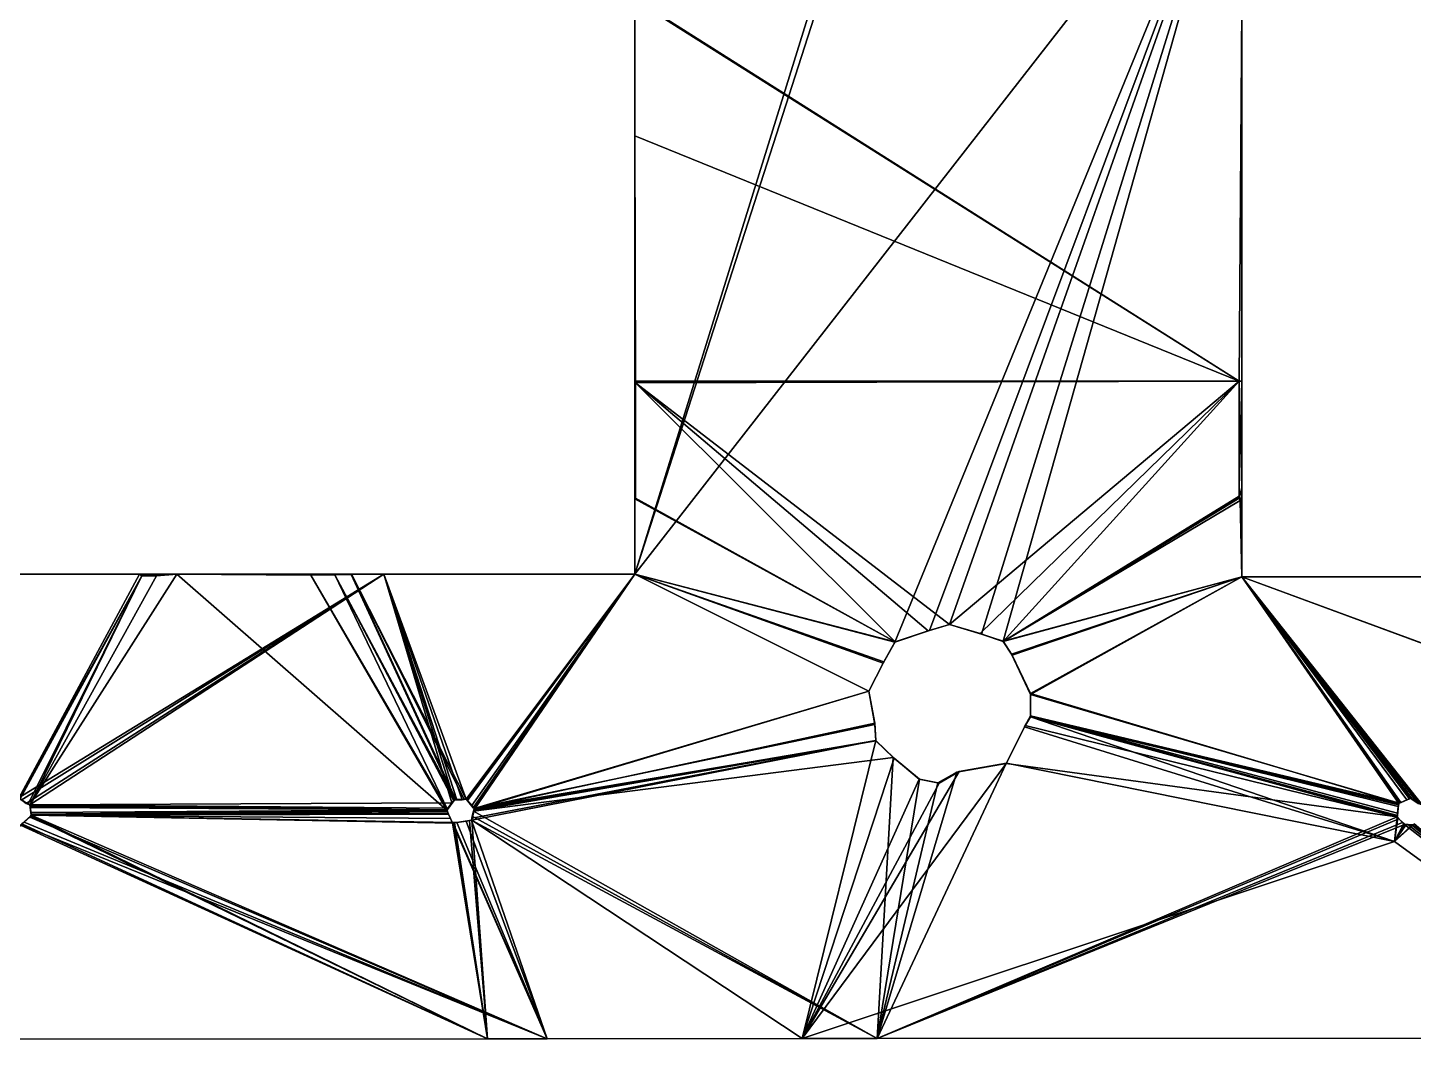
# Model space of a CAD drawing. Extents: x -24027 to 8739, y -18642 to 13672.
# Drawn here: x -4729 to 3580, y -18636 to -12570 of the extents above; entities that cross this region are included whole.
import ezdxf

# ---------------------------------------------------------------- set-up
doc = ezdxf.new("R2010")
doc.units = 0
doc.layers.get('0').update_dxf_attribs({"linetype": 'CONTINUOUS'})

msp = doc.modelspace()

# ---------------------------------------------------------------- linework, layer by layer
at = {"color": 7}
for points in [[(712.3, -10047.4, -3441.7), (778.7, -10047.4, -3441.7), (-1087.3, -15846.4, -3441.7), (712.3, -10047.4, -3441.7)], [(2551.3, -11178.6, -3441.7), (-1087.3, -15846.4, -3441.7), (778.7, -10047.4, -3441.7), (2551.3, -11178.6, -3441.7)], [(712.3, -10047.4, -3441.7), (-1087.3, -15846.4, -3441.7), (-1087.3, -11162, -3441.7), (712.3, -10047.4, -3441.7)], [(-1087.3, -12399.1, -4339.2), (-1087.3, -11162, -3441.7), (-1087.3, -13219.1, -4434.5), (-1087.3, -12399.1, -4339.2)], [(-1087.3, -15846.4, -3441.7), (-1087.3, -13219.1, -4434.5), (-1087.3, -11162, -3441.7), (-1087.3, -15846.4, -3441.7)], [(2551.3, -11178.6, -3441.7), (471.6, -16254.2, -3441.7), (-1087.3, -15846.4, -3441.7), (2551.3, -11178.6, -3441.7)], [(679, -16184.5, -3441.7), (471.6, -16254.2, -3441.7), (2551.3, -11178.6, -3441.7), (679, -16184.5, -3441.7)], [(798.7, -16148.9, -3441.7), (679, -16184.5, -3441.7), (2551.3, -11178.6, -3441.7), (798.7, -16148.9, -3441.7)], [(798.7, -16148.9, -3441.7), (2551.3, -11178.6, -3441.7), (990.9, -16206, -3441.7), (798.7, -16148.9, -3441.7)], [(990.9, -16206, -3441.7), (2551.3, -11178.6, -3441.7), (1120.1, -16249.5, -3441.7), (990.9, -16206, -3441.7)], [(2551.3, -15863, -3441.7), (1120.1, -16249.5, -3441.7), (2551.3, -11178.6, -3441.7), (2551.3, -15863, -3441.7)], [(2551.3, -15863, -3441.7), (2551.3, -11178.6, -3441.7), (2551.3, -12398.2, -4176.1), (2551.3, -15863, -3441.7)], [(-1087.3, -12399.1, -4339.2), (-1087.3, -13219.1, -4434.5), (-1087.3, -12405.5, -4375.9), (-1087.3, -12399.1, -4339.2)], [(-1084.7, -12399.1, -4434.5), (-1087.3, -12405.5, -4434.5), (2536.1, -14689.2, -4434.5), (-1084.7, -12399.1, -4434.5)], [(-1087.3, -12405.5, -4434.5), (-1087.3, -12405.5, -4375.9), (-1087.3, -13219.1, -4434.5), (-1087.3, -12405.5, -4434.5)], [(-1087.3, -12405.5, -4434.5), (-1087.3, -13219.1, -4434.5), (2536.1, -14689.2, -4434.5), (-1087.3, -12405.5, -4434.5)], [(2536.1, -14689.2, -4434.5), (2551.3, -12449.1, -4434.5), (-1084.7, -12399.1, -4434.5), (2536.1, -14689.2, -4434.5)], [(2551.3, -14688.8, -4434.5), (2551.3, -12449.1, -4434.5), (2536.1, -14689.2, -4434.5), (2551.3, -14688.8, -4434.5)], [(2551.3, -15863, -3441.7), (2551.3, -12398.2, -4176.1), (2551.3, -14689.2, -4178.3), (2551.3, -15863, -3441.7)], [(2551.3, -12408.1, -4226.1), (2551.3, -14689.2, -4178.3), (2551.3, -12398.2, -4176.1), (2551.3, -12408.1, -4226.1)], [(2551.3, -12408.7, -4229.9), (2551.3, -14689.2, -4178.3), (2551.3, -12408.1, -4226.1), (2551.3, -12408.7, -4229.9)], [(2551.3, -14689.2, -4178.3), (2551.3, -12408.7, -4229.9), (2551.3, -12449.1, -4434.5), (2551.3, -14689.2, -4178.3)], [(2551.3, -14688.8, -4434.5), (2551.3, -14688.8, -4429.5), (2551.3, -12449.1, -4434.5), (2551.3, -14688.8, -4434.5)], [(2551.3, -14688.8, -4429.5), (2551.3, -14689.2, -4178.3), (2551.3, -12449.1, -4434.5), (2551.3, -14688.8, -4429.5)], [(-1087.3, -14689.8, -4341), (-1087.3, -13219.1, -4434.5), (-1087.3, -14689.8, -4336.4), (-1087.3, -14689.8, -4341)], [(-1087.3, -14689.8, -4384.9), (-1087.3, -13219.1, -4434.5), (-1087.3, -14689.8, -4341), (-1087.3, -14689.8, -4384.9)], [(-1087.3, -14689.5, -4434.5), (-1087.3, -13219.1, -4434.5), (-1087.3, -14689.8, -4384.9), (-1087.3, -14689.5, -4434.5)], [(-1087.3, -15846.4, -3441.7), (-1087.3, -14689.8, -4336.4), (-1087.3, -13219.1, -4434.5), (-1087.3, -15846.4, -3441.7)], [(2536.1, -14689.2, -4434.5), (-1087.3, -13219.1, -4434.5), (-1084.4, -14689.8, -4434.5), (2536.1, -14689.2, -4434.5)], [(-1087.3, -14689.5, -4434.5), (-1084.8, -14689.4, -4434.5), (-1087.3, -13219.1, -4434.5), (-1087.3, -14689.5, -4434.5)], [(-1084.8, -14689.4, -4434.5), (-1084.4, -14689.8, -4434.5), (-1087.3, -13219.1, -4434.5), (-1084.8, -14689.4, -4434.5)], [(-1087.3, -14689.5, -4434.5), (-1087.3, -14689.8, -4384.9), (-1084.8, -14689.4, -4434.5), (-1087.3, -14689.5, -4434.5)], [(-1084.4, -14689.8, -4374.3), (-1084.8, -14689.4, -4434.5), (-1087.3, -14689.8, -4384.9), (-1084.4, -14689.8, -4374.3)], [(-1087.3, -14689.8, -4336.4), (-1087.3, -15846.4, -3441.7), (-1087.3, -14701.7, -4336.3), (-1087.3, -14689.8, -4336.4)], [(-1084.7, -15391.4, -4373), (-1084.4, -14689.8, -4374.3), (-1087.3, -14701.7, -4336.3), (-1084.7, -15391.4, -4373)], [(-1087.3, -14689.8, -4336.4), (-1084.4, -14689.8, -4374.3), (-1087.3, -14689.8, -4341), (-1087.3, -14689.8, -4336.4)], [(-1087.3, -14689.8, -4384.9), (-1087.3, -14689.8, -4341), (-1084.4, -14689.8, -4374.3), (-1087.3, -14689.8, -4384.9)], [(-1087.3, -14701.7, -4336.3), (-1084.4, -14689.8, -4374.3), (-1087.3, -14689.8, -4336.4), (-1087.3, -14701.7, -4336.3)], [(-1087.3, -14701.7, -4336.3), (-1087.3, -15846.4, -3441.7), (-1087.3, -15391.4, -4339.2), (-1087.3, -14701.7, -4336.3)], [(-1084.7, -15391.4, -4373), (-1087.3, -14701.7, -4336.3), (-1087.3, -15391.4, -4339.2), (-1084.7, -15391.4, -4373)], [(-1084.8, -14689.4, -4434.5), (-1084.4, -14689.8, -4374.3), (-1084.4, -14689.8, -4434.5), (-1084.8, -14689.4, -4434.5)], [(-1084.4, -14689.8, -4374.3), (-1084.7, -15391.4, -4373), (-1084.4, -14700.5, -4434.5), (-1084.4, -14689.8, -4374.3)], [(-1084.7, -15391.4, -4434.5), (-1084.4, -14700.5, -4434.5), (-1084.7, -15391.4, -4373), (-1084.7, -15391.4, -4434.5)], [(-1084.7, -15391.4, -4434.5), (472.3, -16253.6, -4434.5), (-1084.4, -14700.5, -4434.5), (-1084.7, -15391.4, -4434.5)], [(2536.1, -14689.2, -4434.5), (-1084.4, -14700.5, -4434.5), (798.7, -16148.9, -4434.5), (2536.1, -14689.2, -4434.5)], [(-1084.4, -14689.8, -4434.5), (-1084.4, -14700.5, -4434.5), (2536.1, -14689.2, -4434.5), (-1084.4, -14689.8, -4434.5)], [(-1084.4, -14689.8, -4434.5), (-1084.4, -14689.8, -4374.3), (-1084.4, -14700.5, -4434.5), (-1084.4, -14689.8, -4434.5)], [(670.1, -16187.1, -4434.5), (798.7, -16148.9, -4434.5), (-1084.4, -14700.5, -4434.5), (670.1, -16187.1, -4434.5)], [(670.1, -16187.1, -4434.5), (-1084.4, -14700.5, -4434.5), (472.3, -16253.6, -4434.5), (670.1, -16187.1, -4434.5)], [(2536.1, -14689.2, -4434.5), (798.7, -16148.9, -4434.5), (982, -16203.3, -4434.5), (2536.1, -14689.2, -4434.5)], [(982, -16203.3, -4434.5), (1120.8, -16250, -4434.5), (2536.1, -14689.2, -4434.5), (982, -16203.3, -4434.5)], [(2536.1, -14689.2, -4434.5), (1120.8, -16250, -4434.5), (2535.7, -15380, -4434.5), (2536.1, -14689.2, -4434.5)], [(2536.1, -14689.2, -4434.5), (2535.7, -15380, -4434.5), (2536.1, -14689.1, -4373), (2536.1, -14689.2, -4434.5)], [(2535.7, -15390.7, -4374.3), (2536.1, -14689.1, -4373), (2535.7, -15380, -4434.5), (2535.7, -15390.7, -4374.3)], [(2535.7, -15390.7, -4374.3), (2551.3, -15328.5, -4175.6), (2536.1, -14689.1, -4373), (2535.7, -15390.7, -4374.3)], [(2536.1, -14689.2, -4434.5), (2536.1, -14689.1, -4373), (2551.3, -14688.8, -4429.5), (2536.1, -14689.2, -4434.5)], [(2536.1, -14689.2, -4434.5), (2551.3, -14688.8, -4429.5), (2551.3, -14688.8, -4434.5), (2536.1, -14689.2, -4434.5)], [(2536.1, -14689.1, -4373), (2551.3, -14689.2, -4178.3), (2551.3, -14688.8, -4429.5), (2536.1, -14689.1, -4373)], [(2551.3, -14689.2, -4178.3), (2536.1, -14689.1, -4373), (2551.3, -15328.5, -4175.6), (2551.3, -14689.2, -4178.3)], [(2551.3, -14689.2, -4178.3), (2551.3, -15328.5, -4175.6), (2551.3, -15863, -3441.7), (2551.3, -14689.2, -4178.3)], [(2551.3, -15328.5, -4175.6), (2535.7, -15390.7, -4374.3), (2551.3, -15390.9, -4176.1), (2551.3, -15328.5, -4175.6)], [(2551.3, -15328.5, -4175.6), (2551.3, -15390.9, -4176.1), (2551.3, -15863, -3441.7), (2551.3, -15328.5, -4175.6)], [(-1087.3, -15846.4, -4434.5), (-1087.3, -15391.4, -4339.2), (-1087.3, -15846.4, -3441.7), (-1087.3, -15846.4, -4434.5)], [(-1084.7, -15391.4, -4373), (-1087.3, -15396.3, -4375.5), (-1084.7, -15391.4, -4434.5), (-1084.7, -15391.4, -4373)], [(-1087.3, -15391.7, -4344.7), (-1084.7, -15391.4, -4373), (-1087.3, -15391.4, -4339.2), (-1087.3, -15391.7, -4344.7)], [(-1087.3, -15396.3, -4434.5), (-1084.7, -15391.4, -4434.5), (-1087.3, -15396.3, -4375.5), (-1087.3, -15396.3, -4434.5)], [(-1087.3, -15391.7, -4344.7), (-1087.3, -15396.3, -4375.5), (-1084.7, -15391.4, -4373), (-1087.3, -15391.7, -4344.7)], [(-1087.3, -15391.4, -4339.2), (-1087.3, -15846.4, -4434.5), (-1087.3, -15391.7, -4344.7), (-1087.3, -15391.4, -4339.2)], [(-1084.7, -15391.4, -4434.5), (-1087.3, -15396.3, -4434.5), (472.3, -16253.6, -4434.5), (-1084.7, -15391.4, -4434.5)], [(-1087.3, -15391.7, -4344.7), (-1087.3, -15846.4, -4434.5), (-1087.3, -15396.3, -4375.5), (-1087.3, -15391.7, -4344.7)], [(-1087.3, -15846.4, -4434.5), (-1087.3, -15396.3, -4434.5), (-1087.3, -15396.3, -4375.5), (-1087.3, -15846.4, -4434.5)], [(-1087.3, -15846.4, -4434.5), (472.3, -16253.6, -4434.5), (-1087.3, -15396.3, -4434.5), (-1087.3, -15846.4, -4434.5)], [(2535.7, -15390.7, -4434.5), (2535.7, -15380, -4434.5), (1120.8, -16250, -4434.5), (2535.7, -15390.7, -4434.5)], [(2535.7, -15390.7, -4434.5), (1120.8, -16250, -4434.5), (2541.9, -15404.8, -4434.5), (2535.7, -15390.7, -4434.5)], [(2541.9, -15404.8, -4434.5), (1120.8, -16250, -4434.5), (2542.4, -15405.1, -4434.5), (2541.9, -15404.8, -4434.5)], [(2551.3, -15863, -4434.5), (2542.4, -15405.1, -4434.5), (1120.8, -16250, -4434.5), (2551.3, -15863, -4434.5)], [(2535.7, -15390.7, -4434.5), (2535.7, -15390.7, -4374.3), (2535.7, -15380, -4434.5), (2535.7, -15390.7, -4434.5)], [(2551.3, -15390.9, -4176.1), (2535.7, -15390.7, -4374.3), (2551.3, -15404.3, -4255.9), (2551.3, -15390.9, -4176.1)], [(2541.9, -15404.8, -4434.5), (2542, -15405, -4378.6), (2535.7, -15390.7, -4434.5), (2541.9, -15404.8, -4434.5)], [(2535.7, -15390.7, -4374.3), (2535.7, -15390.7, -4434.5), (2542, -15405, -4378.6), (2535.7, -15390.7, -4374.3)], [(2542, -15405, -4378.6), (2551.3, -15404.3, -4255.9), (2535.7, -15390.7, -4374.3), (2542, -15405, -4378.6)], [(2542.4, -15405.1, -4434.5), (2542, -15405, -4378.6), (2541.9, -15404.8, -4434.5), (2542.4, -15405.1, -4434.5)], [(2542, -15405, -4378.6), (2551.3, -15404.9, -4273.1), (2551.3, -15404.3, -4255.9), (2542, -15405, -4378.6)], [(2551.3, -15405.4, -4409.5), (2551.3, -15404.9, -4273.1), (2542, -15405, -4378.6), (2551.3, -15405.4, -4409.5)], [(2542, -15405, -4378.6), (2542.4, -15405.1, -4434.5), (2551.3, -15405.4, -4409.5), (2542, -15405, -4378.6)], [(2551.3, -15863, -4434.5), (2551.3, -15405.5, -4434.5), (2542.4, -15405.1, -4434.5), (2551.3, -15863, -4434.5)], [(2551.3, -15405.5, -4434.5), (2551.3, -15405.4, -4409.5), (2542.4, -15405.1, -4434.5), (2551.3, -15405.5, -4434.5)], [(2551.3, -15863, -3441.7), (2551.3, -15390.9, -4176.1), (2551.3, -15863, -4434.5), (2551.3, -15863, -3441.7)], [(2551.3, -15404.3, -4255.9), (2551.3, -15863, -4434.5), (2551.3, -15390.9, -4176.1), (2551.3, -15404.3, -4255.9)], [(2551.3, -15404.9, -4273.1), (2551.3, -15863, -4434.5), (2551.3, -15404.3, -4255.9), (2551.3, -15404.9, -4273.1)], [(2551.3, -15405.4, -4409.5), (2551.3, -15863, -4434.5), (2551.3, -15404.9, -4273.1), (2551.3, -15405.4, -4409.5)], [(2551.3, -15405.5, -4434.5), (2551.3, -15863, -4434.5), (2551.3, -15405.4, -4409.5), (2551.3, -15405.5, -4434.5)], [(-2592.8, -15846.4, -3441.7), (-4785.7, -17190.4, -3441.7), (-5771.8, -15846.4, -3441.7), (-2592.8, -15846.4, -3441.7)], [(-4057.9, -15846.4, -4434.5), (-5771.8, -15846.4, -4434.5), (-4782, -17190, -4434.5), (-4057.9, -15846.4, -4434.5)], [(-2592.8, -15846.4, -3441.7), (-5771.8, -15846.4, -3441.7), (-4044.4, -15846.4, -4347.3), (-2592.8, -15846.4, -3441.7)], [(-5771.8, -15846.4, -3441.7), (-5771.8, -15846.4, -4434.5), (-4044.4, -15846.4, -4347.3), (-5771.8, -15846.4, -3441.7)], [(-4044.4, -15846.4, -4347.3), (-5771.8, -15846.4, -4434.5), (-4057.7, -15846.4, -4432.9), (-4044.4, -15846.4, -4347.3)], [(-4057.9, -15846.4, -4434.5), (-4057.7, -15846.4, -4432.9), (-5771.8, -15846.4, -4434.5), (-4057.9, -15846.4, -4434.5)], [(-4785.7, -17190.4, -3441.7), (-2592.8, -15846.4, -3441.7), (-4768.7, -17201.6, -3441.7), (-4785.7, -17190.4, -3441.7)], [(-4057.7, -15846.6, -4434.5), (-4057.9, -15846.4, -4434.5), (-4782, -17190, -4434.5), (-4057.7, -15846.6, -4434.5)], [(-4782, -17190, -4434.5), (-4044.3, -15857.6, -4434.5), (-4057.7, -15846.6, -4434.5), (-4782, -17190, -4434.5)], [(-4782, -17190, -4434.5), (-4774.4, -17195, -4434.5), (-4044.3, -15857.6, -4434.5), (-4782, -17190, -4434.5)], [(-4774.4, -17195, -4434.5), (-4726, -17226.9, -4434.5), (-4044.3, -15857.6, -4434.5), (-4774.4, -17195, -4434.5)], [(-4738.2, -17221.7, -3441.7), (-4768.7, -17201.6, -3441.7), (-2592.8, -15846.4, -3441.7), (-4738.2, -17221.7, -3441.7)], [(-4715.9, -17230.9, -3441.7), (-4738.2, -17221.7, -3441.7), (-2592.8, -15846.4, -3441.7), (-4715.9, -17230.9, -3441.7)], [(-4726, -17226.9, -4434.5), (-4716, -17231, -4434.5), (-4044.3, -15857.6, -4434.5), (-4726, -17226.9, -4434.5)], [(-2214.7, -17261.6, -4434.5), (-3834.6, -15846.4, -4434.5), (-4716, -17231, -4434.5), (-2214.7, -17261.6, -4434.5)], [(-3956.8, -15857.9, -4434.5), (-4716, -17231, -4434.5), (-3834.6, -15846.4, -4434.5), (-3956.8, -15857.9, -4434.5)], [(-3956.8, -15857.9, -4434.5), (-4044.3, -15857.6, -4434.5), (-4716, -17231, -4434.5), (-3956.8, -15857.9, -4434.5)], [(-2592.8, -15846.4, -3441.7), (-2185.4, -17218.9, -3441.7), (-4715.9, -17230.9, -3441.7), (-2592.8, -15846.4, -3441.7)], [(-4057.7, -15846.4, -4432.9), (-4057.9, -15846.4, -4434.5), (-4057.7, -15846.6, -4434.5), (-4057.7, -15846.4, -4432.9)], [(-4044.3, -15857.6, -4434.5), (-4057.7, -15846.4, -4432.9), (-4057.7, -15846.6, -4434.5), (-4044.3, -15857.6, -4434.5)], [(-4044.3, -15857.6, -4434.5), (-4044.4, -15846.4, -4347.3), (-4057.7, -15846.4, -4432.9), (-4044.3, -15857.6, -4434.5)], [(-4044.3, -15857.6, -4434.5), (-3956.8, -15857.9, -4434.5), (-4044.4, -15846.4, -4347.3), (-4044.3, -15857.6, -4434.5)], [(-3940.3, -15846.4, -4344.2), (-4044.4, -15846.4, -4347.3), (-3956.8, -15857.9, -4434.5), (-3940.3, -15846.4, -4344.2)], [(-2592.8, -15846.4, -3441.7), (-4044.4, -15846.4, -4347.3), (-3940.3, -15846.4, -4344.2), (-2592.8, -15846.4, -3441.7)], [(-3834.6, -15846.4, -4434.5), (-3940.3, -15846.4, -4344.2), (-3956.8, -15857.9, -4434.5), (-3834.6, -15846.4, -4434.5)], [(-3940.3, -15846.4, -4344.2), (-3834.6, -15846.4, -4434.5), (-2592.8, -15846.4, -3441.7), (-3940.3, -15846.4, -4344.2)], [(-3834.6, -15846.4, -4434.5), (-3031.6, -15853.8, -4434.5), (-3031.6, -15846.4, -4434.5), (-3834.6, -15846.4, -4434.5)], [(-3031.6, -15853.8, -4434.5), (-3834.6, -15846.4, -4434.5), (-2214.7, -17261.6, -4434.5), (-3031.6, -15853.8, -4434.5)], [(-3030.6, -15846.4, -4373.5), (-2592.8, -15846.4, -3441.7), (-3834.6, -15846.4, -4434.5), (-3030.6, -15846.4, -4373.5)], [(-3834.6, -15846.4, -4434.5), (-3031.6, -15846.4, -4434.5), (-3030.6, -15846.4, -4373.5), (-3834.6, -15846.4, -4434.5)], [(-3031.6, -15853.8, -4434.5), (-3030.6, -15846.4, -4373.5), (-3031.6, -15846.4, -4434.5), (-3031.6, -15853.8, -4434.5)], [(-3030.6, -15846.4, -4373.5), (-3031.6, -15853.8, -4434.5), (-2896.2, -15846.4, -4389), (-3030.6, -15846.4, -4373.5)], [(-2887.7, -15851.8, -4434.5), (-2896.2, -15846.4, -4389), (-3031.6, -15853.8, -4434.5), (-2887.7, -15851.8, -4434.5)], [(-2887.7, -15851.8, -4434.5), (-3031.6, -15853.8, -4434.5), (-2212.4, -17257.6, -4434.5), (-2887.7, -15851.8, -4434.5)], [(-2214.7, -17261.6, -4434.5), (-2212.4, -17257.6, -4434.5), (-3031.6, -15853.8, -4434.5), (-2214.7, -17261.6, -4434.5)], [(-2896.2, -15846.4, -4389), (-2592.8, -15846.4, -3441.7), (-3030.6, -15846.4, -4373.5), (-2896.2, -15846.4, -4389)], [(-2896.2, -15846.4, -4389), (-2887.7, -15851.8, -4434.5), (-2789.2, -15846.4, -4419.5), (-2896.2, -15846.4, -4389)], [(-2896.2, -15846.4, -4389), (-2789.2, -15846.4, -4419.5), (-2592.8, -15846.4, -3441.7), (-2896.2, -15846.4, -4389)], [(-2789.2, -15848.3, -4434.5), (-2789.2, -15846.4, -4419.5), (-2887.7, -15851.8, -4434.5), (-2789.2, -15848.3, -4434.5)], [(-2789.2, -15848.3, -4434.5), (-2887.7, -15851.8, -4434.5), (-2168.5, -17198.6, -4434.5), (-2789.2, -15848.3, -4434.5)], [(-2212.4, -17257.6, -4434.5), (-2174.5, -17206.6, -4434.5), (-2887.7, -15851.8, -4434.5), (-2212.4, -17257.6, -4434.5)], [(-2174.5, -17206.6, -4434.5), (-2168.5, -17198.6, -4434.5), (-2887.7, -15851.8, -4434.5), (-2174.5, -17206.6, -4434.5)], [(-2787.3, -15846.4, -4434.5), (-1087.3, -15846.4, -4434.5), (-2789.2, -15846.4, -4419.5), (-2787.3, -15846.4, -4434.5)], [(-2789.2, -15846.4, -4419.5), (-1087.3, -15846.4, -4434.5), (-2592.8, -15846.4, -3441.7), (-2789.2, -15846.4, -4419.5)], [(-2787.3, -15846.4, -4434.5), (-2789.2, -15846.4, -4419.5), (-2789.2, -15848.3, -4434.5), (-2787.3, -15846.4, -4434.5)], [(-2787.3, -15846.4, -4434.5), (-2789.2, -15848.3, -4434.5), (-2168.5, -17198.6, -4434.5), (-2787.3, -15846.4, -4434.5)], [(-2168.5, -17198.6, -4434.5), (-2160.8, -17198.3, -4434.5), (-2787.3, -15846.4, -4434.5), (-2168.5, -17198.6, -4434.5)], [(-2111.6, -17196.8, -4434.5), (-2100.6, -17195.4, -4434.5), (-2787.3, -15846.4, -4434.5), (-2111.6, -17196.8, -4434.5)], [(-2160.8, -17198.3, -4434.5), (-2111.6, -17196.8, -4434.5), (-2787.3, -15846.4, -4434.5), (-2160.8, -17198.3, -4434.5)], [(-2787.3, -15846.4, -4434.5), (-2100.6, -17195.4, -4434.5), (-1087.3, -15846.4, -4434.5), (-2787.3, -15846.4, -4434.5)], [(-1087.3, -15846.4, -3441.7), (-2592.8, -15846.4, -3441.7), (-1087.3, -15846.4, -4434.5), (-1087.3, -15846.4, -3441.7)], [(-2185.4, -17218.9, -3441.7), (-2592.8, -15846.4, -3441.7), (-2172.2, -17200.9, -3441.7), (-2185.4, -17218.9, -3441.7)], [(-2592.8, -15846.4, -3441.7), (-1087.3, -15846.4, -3441.7), (-2099.3, -17196.2, -3441.7), (-2592.8, -15846.4, -3441.7)], [(-2172.2, -17200.9, -3441.7), (-2592.8, -15846.4, -3441.7), (-2154.8, -17200.4, -3441.7), (-2172.2, -17200.9, -3441.7)], [(-2123.8, -17199.4, -3441.7), (-2592.8, -15846.4, -3441.7), (-2099.3, -17196.2, -3441.7), (-2123.8, -17199.4, -3441.7)], [(-2123.8, -17199.4, -3441.7), (-2154.8, -17200.4, -3441.7), (-2592.8, -15846.4, -3441.7), (-2123.8, -17199.4, -3441.7)], [(-2100.6, -17195.4, -4434.5), (-2097.3, -17198.7, -4434.5), (-1087.3, -15846.4, -4434.5), (-2100.6, -17195.4, -4434.5)], [(-2091.8, -17203.7, -3441.7), (-2099.3, -17196.2, -3441.7), (-1087.3, -15846.4, -3441.7), (-2091.8, -17203.7, -3441.7)], [(-2097.3, -17198.7, -4434.5), (-2056.7, -17248.1, -4434.5), (-1087.3, -15846.4, -4434.5), (-2097.3, -17198.7, -4434.5)], [(-2066.2, -17234.9, -3441.7), (-2091.8, -17203.7, -3441.7), (-1087.3, -15846.4, -3441.7), (-2066.2, -17234.9, -3441.7)], [(-2066.2, -17234.9, -3441.7), (-1087.3, -15846.4, -3441.7), (-2051.9, -17252.4, -3441.7), (-2066.2, -17234.9, -3441.7)], [(-2056.7, -17248.1, -4434.5), (-2050.4, -17256, -4434.5), (-1087.3, -15846.4, -4434.5), (-2056.7, -17248.1, -4434.5)], [(315.8, -16548.7, -3441.7), (-2051.9, -17252.4, -3441.7), (-1087.3, -15846.4, -3441.7), (315.8, -16548.7, -3441.7)], [(315.8, -16548.7, -4434.5), (-1087.3, -15846.4, -4434.5), (-2050.4, -17256, -4434.5), (315.8, -16548.7, -4434.5)], [(405.9, -16372.1, -3441.7), (-1087.3, -15846.4, -3441.7), (471.6, -16254.2, -3441.7), (405.9, -16372.1, -3441.7)], [(315.8, -16548.7, -3441.7), (-1087.3, -15846.4, -3441.7), (405.9, -16372.1, -3441.7), (315.8, -16548.7, -3441.7)], [(401.8, -16380.3, -4434.5), (472.3, -16253.6, -4434.5), (-1087.3, -15846.4, -4434.5), (401.8, -16380.3, -4434.5)], [(401.8, -16380.3, -4434.5), (-1087.3, -15846.4, -4434.5), (315.8, -16548.7, -4434.5), (401.8, -16380.3, -4434.5)], [(1120.1, -16249.5, -3441.7), (2551.3, -15863, -3441.7), (1170.7, -16327.2, -3441.7), (1120.1, -16249.5, -3441.7)], [(1175.2, -16333.6, -4434.5), (2551.3, -15863, -4434.5), (1120.8, -16250, -4434.5), (1175.2, -16333.6, -4434.5)], [(1170.7, -16327.2, -3441.7), (2551.3, -15863, -3441.7), (1285.3, -16568.2, -3441.7), (1170.7, -16327.2, -3441.7)], [(1284.4, -16563.4, -4434.5), (2551.3, -15863, -4434.5), (1175.2, -16333.6, -4434.5), (1284.4, -16563.4, -4434.5)], [(1284.4, -16563.4, -4434.5), (3494, -17222.1, -4434.5), (2551.3, -15863, -4434.5), (1284.4, -16563.4, -4434.5)], [(2551.3, -15863, -3441.7), (3495.5, -17220.7, -3441.7), (1285.3, -16568.2, -3441.7), (2551.3, -15863, -3441.7)], [(3495.5, -17220.7, -3441.7), (2551.3, -15863, -3441.7), (3504.4, -17215.8, -3441.7), (3495.5, -17220.7, -3441.7)], [(2551.3, -15863, -3441.7), (6175.5, -17200.9, -3441.7), (3632.3, -17230.9, -3441.7), (2551.3, -15863, -3441.7)], [(2551.3, -15863, -3441.7), (3632.3, -17230.9, -3441.7), (3609.9, -17221.7, -3441.7), (2551.3, -15863, -3441.7)], [(2551.3, -15863, -3441.7), (3609.9, -17221.7, -3441.7), (3579.3, -17201.6, -3441.7), (2551.3, -15863, -3441.7)], [(3504.4, -17215.8, -3441.7), (2551.3, -15863, -3441.7), (3541.5, -17199.6, -3441.7), (3504.4, -17215.8, -3441.7)], [(2551.3, -15863, -3441.7), (3579.3, -17201.6, -3441.7), (3562.3, -17190.4, -3441.7), (2551.3, -15863, -3441.7)], [(3541.5, -17199.6, -3441.7), (2551.3, -15863, -3441.7), (3562.3, -17190.4, -3441.7), (3541.5, -17199.6, -3441.7)], [(2551.3, -15863, -4434.5), (6179.1, -17198.6, -4434.5), (7235.7, -15863, -4434.5), (2551.3, -15863, -4434.5)], [(2551.3, -15863, -4434.5), (3632.2, -17231, -4434.5), (6179.1, -17198.6, -4434.5), (2551.3, -15863, -4434.5)], [(3556.8, -17194.1, -4434.5), (3566.1, -17190, -4434.5), (2551.3, -15863, -4434.5), (3556.8, -17194.1, -4434.5)], [(3494, -17222.1, -4434.5), (3498, -17219.9, -4434.5), (2551.3, -15863, -4434.5), (3494, -17222.1, -4434.5)], [(3498, -17219.9, -4434.5), (3556.8, -17194.1, -4434.5), (2551.3, -15863, -4434.5), (3498, -17219.9, -4434.5)], [(3573.7, -17195, -4434.5), (2551.3, -15863, -4434.5), (3566.1, -17190, -4434.5), (3573.7, -17195, -4434.5)], [(3622.2, -17226.9, -4434.5), (2551.3, -15863, -4434.5), (3573.7, -17195, -4434.5), (3622.2, -17226.9, -4434.5)], [(3632.2, -17231, -4434.5), (2551.3, -15863, -4434.5), (3622.2, -17226.9, -4434.5), (3632.2, -17231, -4434.5)], [(2551.3, -15863, -3441.7), (7235.7, -15863, -3441.7), (6175.5, -17200.9, -3441.7), (2551.3, -15863, -3441.7)], [(2551.3, -15863, -3441.7), (2551.3, -15863, -4434.5), (7235.7, -15863, -3441.7), (2551.3, -15863, -3441.7)], [(2551.3, -15863, -4434.5), (7235.7, -15863, -4434.5), (7235.7, -15863, -3441.7), (2551.3, -15863, -4434.5)], [(679, -16184.5, -3441.7), (670.1, -16187.1, -4434.5), (471.6, -16254.2, -3441.7), (679, -16184.5, -3441.7)], [(472.3, -16253.6, -4434.5), (471.6, -16254.2, -3441.7), (670.1, -16187.1, -4434.5), (472.3, -16253.6, -4434.5)], [(670.1, -16187.1, -4434.5), (679, -16184.5, -3441.7), (798.7, -16148.9, -4434.5), (670.1, -16187.1, -4434.5)], [(798.7, -16148.9, -3441.7), (798.7, -16148.9, -4434.5), (679, -16184.5, -3441.7), (798.7, -16148.9, -3441.7)], [(798.7, -16148.9, -4434.5), (798.7, -16148.9, -3441.7), (982, -16203.3, -4434.5), (798.7, -16148.9, -4434.5)], [(990.9, -16206, -3441.7), (982, -16203.3, -4434.5), (798.7, -16148.9, -3441.7), (990.9, -16206, -3441.7)], [(401.8, -16380.3, -4434.5), (405.9, -16372.1, -3441.7), (472.3, -16253.6, -4434.5), (401.8, -16380.3, -4434.5)], [(471.6, -16254.2, -3441.7), (472.3, -16253.6, -4434.5), (405.9, -16372.1, -3441.7), (471.6, -16254.2, -3441.7)], [(982, -16203.3, -4434.5), (990.9, -16206, -3441.7), (1120.8, -16250, -4434.5), (982, -16203.3, -4434.5)], [(1120.1, -16249.5, -3441.7), (1120.8, -16250, -4434.5), (990.9, -16206, -3441.7), (1120.1, -16249.5, -3441.7)], [(1170.7, -16327.2, -3441.7), (1120.8, -16250, -4434.5), (1120.1, -16249.5, -3441.7), (1170.7, -16327.2, -3441.7)], [(1170.7, -16327.2, -3441.7), (1175.2, -16333.6, -4434.5), (1120.8, -16250, -4434.5), (1170.7, -16327.2, -3441.7)], [(1285.3, -16568.2, -3441.7), (1175.2, -16333.6, -4434.5), (1170.7, -16327.2, -3441.7), (1285.3, -16568.2, -3441.7)], [(1285.3, -16568.2, -3441.7), (1284.4, -16563.4, -4434.5), (1175.2, -16333.6, -4434.5), (1285.3, -16568.2, -3441.7)], [(405.9, -16372.1, -3441.7), (401.8, -16380.3, -4434.5), (315.8, -16548.7, -3441.7), (405.9, -16372.1, -3441.7)], [(315.8, -16548.7, -4434.5), (315.8, -16548.7, -3441.7), (401.8, -16380.3, -4434.5), (315.8, -16548.7, -4434.5)], [(351.7, -16749.5, -3441.7), (-2051.9, -17252.4, -3441.7), (315.8, -16548.7, -3441.7), (351.7, -16749.5, -3441.7)], [(315.8, -16548.7, -4434.5), (-2050.4, -17256, -4434.5), (350, -16740.2, -4434.5), (315.8, -16548.7, -4434.5)], [(350, -16740.2, -4434.5), (351.7, -16749.5, -3441.7), (315.8, -16548.7, -3441.7), (350, -16740.2, -4434.5)], [(350, -16740.2, -4434.5), (315.8, -16548.7, -3441.7), (315.8, -16548.7, -4434.5), (350, -16740.2, -4434.5)], [(1284.4, -16563.4, -4434.5), (1284.4, -16702.1, -4434.5), (3494, -17222.1, -4434.5), (1284.4, -16563.4, -4434.5)], [(1284.4, -16563.4, -4434.5), (1285.3, -16568.2, -3441.7), (1284.4, -16702.1, -4434.5), (1284.4, -16563.4, -4434.5)], [(1285.3, -16697.3, -3441.7), (1284.4, -16702.1, -4434.5), (1285.3, -16568.2, -3441.7), (1285.3, -16697.3, -3441.7)], [(1285.3, -16697.3, -3441.7), (1285.3, -16568.2, -3441.7), (3495.5, -17220.7, -3441.7), (1285.3, -16697.3, -3441.7)], [(1252, -16754, -3441.7), (1285.3, -16697.3, -3441.7), (3483.2, -17302, -3441.7), (1252, -16754, -3441.7)], [(1284.4, -16702.1, -4434.5), (1285.3, -16697.3, -3441.7), (1252, -16754, -3441.7), (1284.4, -16702.1, -4434.5)], [(3490.1, -17239.6, -3441.7), (3485.7, -17279.5, -3441.7), (1285.3, -16697.3, -3441.7), (3490.1, -17239.6, -3441.7)], [(3485.7, -17279.5, -3441.7), (3483.2, -17302, -3441.7), (1285.3, -16697.3, -3441.7), (3485.7, -17279.5, -3441.7)], [(3490.1, -17239.6, -3441.7), (1285.3, -16697.3, -3441.7), (3495.5, -17220.7, -3441.7), (3490.1, -17239.6, -3441.7)], [(357.4, -16846.3, -3441.7), (-2051.9, -17252.4, -3441.7), (351.7, -16749.5, -3441.7), (357.4, -16846.3, -3441.7)], [(350, -16740.2, -4434.5), (-2050.4, -17256, -4434.5), (356.2, -16844.2, -4434.5), (350, -16740.2, -4434.5)], [(356.2, -16844.2, -4434.5), (351.7, -16749.5, -3441.7), (350, -16740.2, -4434.5), (356.2, -16844.2, -4434.5)], [(356.2, -16844.2, -4434.5), (357.4, -16846.3, -3441.7), (351.7, -16749.5, -3441.7), (356.2, -16844.2, -4434.5)], [(1139.5, -16982.3, -3441.7), (1252, -16754, -3441.7), (3483.2, -17302, -3441.7), (1139.5, -16982.3, -3441.7)], [(1139.5, -16982.3, -3441.7), (1248.7, -16763, -4434.5), (1252, -16754, -3441.7), (1139.5, -16982.3, -3441.7)], [(1139.5, -16982.3, -3441.7), (1141.3, -16980.7, -4434.5), (1248.7, -16763, -4434.5), (1139.5, -16982.3, -3441.7)], [(1141.3, -16980.7, -4434.5), (3466.9, -17450.3, -4434.5), (1248.7, -16763, -4434.5), (1141.3, -16980.7, -4434.5)], [(1248.7, -16763, -4434.5), (3466.9, -17450.3, -4434.5), (1284.4, -16702.1, -4434.5), (1248.7, -16763, -4434.5)], [(1284.4, -16702.1, -4434.5), (1252, -16754, -3441.7), (1248.7, -16763, -4434.5), (1284.4, -16702.1, -4434.5)], [(3484.7, -17293.7, -4434.5), (3491.6, -17230.5, -4434.5), (1284.4, -16702.1, -4434.5), (3484.7, -17293.7, -4434.5)], [(3491.6, -17230.5, -4434.5), (3494, -17222.1, -4434.5), (1284.4, -16702.1, -4434.5), (3491.6, -17230.5, -4434.5)], [(3483.6, -17303.8, -4434.5), (3484.7, -17293.7, -4434.5), (1284.4, -16702.1, -4434.5), (3483.6, -17303.8, -4434.5)], [(3483.6, -17303.8, -4434.5), (1284.4, -16702.1, -4434.5), (3466.9, -17450.3, -4434.5), (3483.6, -17303.8, -4434.5)], [(-2065.6, -17321.5, -4434.5), (-83.9, -18632.2, -4434.5), (356.2, -16844.2, -4434.5), (-2065.6, -17321.5, -4434.5)], [(-2065.6, -17321.5, -4434.5), (356.2, -16844.2, -4434.5), (-2063.9, -17310.8, -4434.5), (-2065.6, -17321.5, -4434.5)], [(-2063.9, -17310.8, -4434.5), (356.2, -16844.2, -4434.5), (-2052.2, -17263.4, -4434.5), (-2063.9, -17310.8, -4434.5)], [(-2056, -17269.1, -3441.7), (-2051.9, -17252.4, -3441.7), (357.4, -16846.3, -3441.7), (-2056, -17269.1, -3441.7)], [(357.4, -16846.3, -3441.7), (460, -16945.8, -3441.7), (-2056, -17269.1, -3441.7), (357.4, -16846.3, -3441.7)], [(-2052.2, -17263.4, -4434.5), (356.2, -16844.2, -4434.5), (-2050.4, -17256, -4434.5), (-2052.2, -17263.4, -4434.5)], [(466.3, -16951.1, -4434.5), (356.2, -16844.2, -4434.5), (-83.9, -18632.2, -4434.5), (466.3, -16951.1, -4434.5)], [(466.3, -16951.1, -4434.5), (460, -16945.8, -3441.7), (356.2, -16844.2, -4434.5), (466.3, -16951.1, -4434.5)], [(356.2, -16844.2, -4434.5), (460, -16945.8, -3441.7), (357.4, -16846.3, -3441.7), (356.2, -16844.2, -4434.5)], [(365.6, -18632.1, -3441.7), (-2056, -17269.1, -3441.7), (460, -16945.8, -3441.7), (365.6, -18632.1, -3441.7)], [(460, -16945.8, -3441.7), (618.2, -17076.9, -3441.7), (365.6, -18632.1, -3441.7), (460, -16945.8, -3441.7)], [(460, -16945.8, -3441.7), (466.3, -16951.1, -4434.5), (618.2, -17076.9, -3441.7), (460, -16945.8, -3441.7)], [(-83.9, -18632.2, -4434.5), (617.2, -17076.1, -4434.5), (466.3, -16951.1, -4434.5), (-83.9, -18632.2, -4434.5)], [(857.5, -17030.1, -4434.5), (-83.9, -18632.2, -4434.5), (1141.3, -16980.7, -4434.5), (857.5, -17030.1, -4434.5)], [(1141.3, -16980.7, -4434.5), (-83.9, -18632.2, -4434.5), (3466.9, -17450.3, -4434.5), (1141.3, -16980.7, -4434.5)], [(735.8, -17099.5, -4434.5), (-83.9, -18632.2, -4434.5), (857.5, -17030.1, -4434.5), (735.8, -17099.5, -4434.5)], [(1139.5, -16982.3, -3441.7), (365.6, -18632.1, -3441.7), (841.8, -17034.1, -3441.7), (1139.5, -16982.3, -3441.7)], [(365.6, -18632.1, -3441.7), (1139.5, -16982.3, -3441.7), (3483.2, -17302, -3441.7), (365.6, -18632.1, -3441.7)], [(617.2, -17076.1, -4434.5), (618.2, -17076.9, -3441.7), (466.3, -16951.1, -4434.5), (617.2, -17076.1, -4434.5)], [(857.5, -17030.1, -4434.5), (841.8, -17034.1, -3441.7), (735.8, -17099.5, -4434.5), (857.5, -17030.1, -4434.5)], [(841.8, -17034.1, -3441.7), (857.5, -17030.1, -4434.5), (1139.5, -16982.3, -3441.7), (841.8, -17034.1, -3441.7)], [(1141.3, -16980.7, -4434.5), (1139.5, -16982.3, -3441.7), (857.5, -17030.1, -4434.5), (1141.3, -16980.7, -4434.5)], [(-83.9, -18632.2, -4434.5), (735.8, -17099.5, -4434.5), (617.2, -17076.1, -4434.5), (-83.9, -18632.2, -4434.5)], [(728.6, -17098.6, -3441.7), (841.8, -17034.1, -3441.7), (365.6, -18632.1, -3441.7), (728.6, -17098.6, -3441.7)], [(728.6, -17098.6, -3441.7), (365.6, -18632.1, -3441.7), (618.2, -17076.9, -3441.7), (728.6, -17098.6, -3441.7)], [(735.8, -17099.5, -4434.5), (728.6, -17098.6, -3441.7), (617.2, -17076.1, -4434.5), (735.8, -17099.5, -4434.5)], [(618.2, -17076.9, -3441.7), (617.2, -17076.1, -4434.5), (728.6, -17098.6, -3441.7), (618.2, -17076.9, -3441.7)], [(728.6, -17098.6, -3441.7), (735.8, -17099.5, -4434.5), (841.8, -17034.1, -3441.7), (728.6, -17098.6, -3441.7)], [(-4726, -17226.9, -4434.5), (-4774.4, -17195, -4434.5), (-4738.2, -17221.7, -3441.7), (-4726, -17226.9, -4434.5)], [(-2172.2, -17200.9, -3441.7), (-2168.5, -17198.6, -4434.5), (-2174.5, -17206.6, -4434.5), (-2172.2, -17200.9, -3441.7)], [(-2168.5, -17198.6, -4434.5), (-2172.2, -17200.9, -3441.7), (-2160.8, -17198.3, -4434.5), (-2168.5, -17198.6, -4434.5)], [(-2154.8, -17200.4, -3441.7), (-2160.8, -17198.3, -4434.5), (-2172.2, -17200.9, -3441.7), (-2154.8, -17200.4, -3441.7)], [(-2111.6, -17196.8, -4434.5), (-2160.8, -17198.3, -4434.5), (-2123.8, -17199.4, -3441.7), (-2111.6, -17196.8, -4434.5)], [(-2154.8, -17200.4, -3441.7), (-2123.8, -17199.4, -3441.7), (-2160.8, -17198.3, -4434.5), (-2154.8, -17200.4, -3441.7)], [(-2099.3, -17196.2, -3441.7), (-2111.6, -17196.8, -4434.5), (-2123.8, -17199.4, -3441.7), (-2099.3, -17196.2, -3441.7)], [(-2099.3, -17196.2, -3441.7), (-2100.6, -17195.4, -4434.5), (-2111.6, -17196.8, -4434.5), (-2099.3, -17196.2, -3441.7)], [(-2100.6, -17195.4, -4434.5), (-2099.3, -17196.2, -3441.7), (-2097.3, -17198.7, -4434.5), (-2100.6, -17195.4, -4434.5)], [(-2091.8, -17203.7, -3441.7), (-2097.3, -17198.7, -4434.5), (-2099.3, -17196.2, -3441.7), (-2091.8, -17203.7, -3441.7)], [(-2066.2, -17234.9, -3441.7), (-2056.7, -17248.1, -4434.5), (-2097.3, -17198.7, -4434.5), (-2066.2, -17234.9, -3441.7)], [(-2066.2, -17234.9, -3441.7), (-2097.3, -17198.7, -4434.5), (-2091.8, -17203.7, -3441.7), (-2066.2, -17234.9, -3441.7)], [(3556.8, -17194.1, -4434.5), (3498, -17219.9, -4434.5), (3541.5, -17199.6, -3441.7), (3556.8, -17194.1, -4434.5)], [(3556.8, -17194.1, -4434.5), (3541.5, -17199.6, -3441.7), (3562.3, -17190.4, -3441.7), (3556.8, -17194.1, -4434.5)], [(3562.3, -17190.4, -3441.7), (3566.1, -17190, -4434.5), (3556.8, -17194.1, -4434.5), (3562.3, -17190.4, -3441.7)], [(3566.1, -17190, -4434.5), (3562.3, -17190.4, -3441.7), (3573.7, -17195, -4434.5), (3566.1, -17190, -4434.5)], [(3579.3, -17201.6, -3441.7), (3573.7, -17195, -4434.5), (3562.3, -17190.4, -3441.7), (3579.3, -17201.6, -3441.7)], [(3573.7, -17195, -4434.5), (3579.3, -17201.6, -3441.7), (3609.9, -17221.7, -3441.7), (3573.7, -17195, -4434.5)], [(3609.9, -17221.7, -3441.7), (3622.2, -17226.9, -4434.5), (3573.7, -17195, -4434.5), (3609.9, -17221.7, -3441.7)], [(-4726, -17226.9, -4434.5), (-4738.2, -17221.7, -3441.7), (-4715.9, -17230.9, -3441.7), (-4726, -17226.9, -4434.5)], [(-4715.9, -17230.9, -3441.7), (-4716, -17231, -4434.5), (-4726, -17226.9, -4434.5), (-4715.9, -17230.9, -3441.7)], [(-4716, -17231, -4434.5), (-4715.9, -17230.9, -3441.7), (-4714.9, -17237.7, -4434.5), (-4716, -17231, -4434.5)], [(-4716, -17231, -4434.5), (-4714.9, -17237.7, -4434.5), (-2214.7, -17261.6, -4434.5), (-4716, -17231, -4434.5)], [(-2185.4, -17218.9, -3441.7), (-2209.4, -17251.1, -3441.7), (-4715.9, -17230.9, -3441.7), (-2185.4, -17218.9, -3441.7)], [(-4713.5, -17245.9, -3441.7), (-4714.9, -17237.7, -4434.5), (-4715.9, -17230.9, -3441.7), (-4713.5, -17245.9, -3441.7)], [(-2209.4, -17251.1, -3441.7), (-2214.5, -17260.1, -3441.7), (-4715.9, -17230.9, -3441.7), (-2209.4, -17251.1, -3441.7)], [(-4713.5, -17245.9, -3441.7), (-4715.9, -17230.9, -3441.7), (-2214.5, -17260.1, -3441.7), (-4713.5, -17245.9, -3441.7)], [(-4714.9, -17237.7, -4434.5), (-4713.5, -17245.9, -3441.7), (-4709.5, -17275.9, -3441.7), (-4714.9, -17237.7, -4434.5)], [(-4714.9, -17237.7, -4434.5), (-4709.5, -17275.9, -3441.7), (-4708.6, -17285.3, -4434.5), (-4714.9, -17237.7, -4434.5)], [(-4714.9, -17237.7, -4434.5), (-4708.6, -17285.3, -4434.5), (-2214.7, -17261.6, -4434.5), (-4714.9, -17237.7, -4434.5)], [(-4713.5, -17245.9, -3441.7), (-2214.5, -17260.1, -3441.7), (-4709.5, -17275.9, -3441.7), (-4713.5, -17245.9, -3441.7)], [(-4709.5, -17275.9, -3441.7), (-2214.5, -17260.1, -3441.7), (-4707.3, -17292.8, -3441.7), (-4709.5, -17275.9, -3441.7)], [(-4709.5, -17275.9, -3441.7), (-4707.3, -17292.8, -3441.7), (-4708.6, -17285.3, -4434.5), (-4709.5, -17275.9, -3441.7)], [(-4708.6, -17285.3, -4434.5), (-4707.6, -17292.9, -4434.5), (-2214.7, -17261.6, -4434.5), (-4708.6, -17285.3, -4434.5)], [(-2212.3, -17270.2, -4434.5), (-2214.7, -17261.6, -4434.5), (-4707.6, -17292.9, -4434.5), (-2212.3, -17270.2, -4434.5)], [(-2205.5, -17285.4, -4434.5), (-2212.3, -17270.2, -4434.5), (-4707.6, -17292.9, -4434.5), (-2205.5, -17285.4, -4434.5)], [(-2209.1, -17279.3, -3441.7), (-4707.3, -17292.8, -3441.7), (-2214.5, -17260.1, -3441.7), (-2209.1, -17279.3, -3441.7)], [(-2209.1, -17279.3, -3441.7), (-2193.9, -17313.2, -3441.7), (-4707.3, -17292.8, -3441.7), (-2209.1, -17279.3, -3441.7)], [(-2214.7, -17261.6, -4434.5), (-2214.5, -17260.1, -3441.7), (-2212.4, -17257.6, -4434.5), (-2214.7, -17261.6, -4434.5)], [(-2214.7, -17261.6, -4434.5), (-2212.3, -17270.2, -4434.5), (-2214.5, -17260.1, -3441.7), (-2214.7, -17261.6, -4434.5)], [(-2209.4, -17251.1, -3441.7), (-2212.4, -17257.6, -4434.5), (-2214.5, -17260.1, -3441.7), (-2209.4, -17251.1, -3441.7)], [(-2209.1, -17279.3, -3441.7), (-2214.5, -17260.1, -3441.7), (-2212.3, -17270.2, -4434.5), (-2209.1, -17279.3, -3441.7)], [(-2174.5, -17206.6, -4434.5), (-2212.4, -17257.6, -4434.5), (-2185.4, -17218.9, -3441.7), (-2174.5, -17206.6, -4434.5)], [(-2209.4, -17251.1, -3441.7), (-2185.4, -17218.9, -3441.7), (-2212.4, -17257.6, -4434.5), (-2209.4, -17251.1, -3441.7)], [(-2205.5, -17285.4, -4434.5), (-2209.1, -17279.3, -3441.7), (-2212.3, -17270.2, -4434.5), (-2205.5, -17285.4, -4434.5)], [(-2205.5, -17285.4, -4434.5), (-2193.9, -17313.2, -3441.7), (-2209.1, -17279.3, -3441.7), (-2205.5, -17285.4, -4434.5)], [(-2172.2, -17200.9, -3441.7), (-2174.5, -17206.6, -4434.5), (-2185.4, -17218.9, -3441.7), (-2172.2, -17200.9, -3441.7)], [(-2066.2, -17234.9, -3441.7), (-2051.9, -17252.4, -3441.7), (-2056.7, -17248.1, -4434.5), (-2066.2, -17234.9, -3441.7)], [(-2052.2, -17263.4, -4434.5), (-2063.4, -17299, -3441.7), (-2063.9, -17310.8, -4434.5), (-2052.2, -17263.4, -4434.5)], [(-2052.2, -17263.4, -4434.5), (-2056, -17269.1, -3441.7), (-2063.4, -17299, -3441.7), (-2052.2, -17263.4, -4434.5)], [(-2063.4, -17299, -3441.7), (-2056, -17269.1, -3441.7), (365.6, -18632.1, -3441.7), (-2063.4, -17299, -3441.7)], [(-2050.4, -17256, -4434.5), (-2056.7, -17248.1, -4434.5), (-2051.9, -17252.4, -3441.7), (-2050.4, -17256, -4434.5)], [(-2056, -17269.1, -3441.7), (-2052.2, -17263.4, -4434.5), (-2051.9, -17252.4, -3441.7), (-2056, -17269.1, -3441.7)], [(-2050.4, -17256, -4434.5), (-2051.9, -17252.4, -3441.7), (-2052.2, -17263.4, -4434.5), (-2050.4, -17256, -4434.5)], [(3485.7, -17279.5, -3441.7), (3484.7, -17293.7, -4434.5), (3483.2, -17302, -3441.7), (3485.7, -17279.5, -3441.7)], [(3485.7, -17279.5, -3441.7), (3491.6, -17230.5, -4434.5), (3484.7, -17293.7, -4434.5), (3485.7, -17279.5, -3441.7)], [(3490.1, -17239.6, -3441.7), (3491.6, -17230.5, -4434.5), (3485.7, -17279.5, -3441.7), (3490.1, -17239.6, -3441.7)], [(3491.6, -17230.5, -4434.5), (3490.1, -17239.6, -3441.7), (3495.5, -17220.7, -3441.7), (3491.6, -17230.5, -4434.5)], [(3494, -17222.1, -4434.5), (3491.6, -17230.5, -4434.5), (3495.5, -17220.7, -3441.7), (3494, -17222.1, -4434.5)], [(3494, -17222.1, -4434.5), (3495.5, -17220.7, -3441.7), (3498, -17219.9, -4434.5), (3494, -17222.1, -4434.5)], [(3498, -17219.9, -4434.5), (3495.5, -17220.7, -3441.7), (3504.4, -17215.8, -3441.7), (3498, -17219.9, -4434.5)], [(3504.4, -17215.8, -3441.7), (3541.5, -17199.6, -3441.7), (3498, -17219.9, -4434.5), (3504.4, -17215.8, -3441.7)], [(-6954.6, -18636.2, -4434.5), (-1971.4, -18633, -4434.5), (-4771.6, -17352, -4434.5), (-6954.6, -18636.2, -4434.5)], [(-4767.5, -17350.6, -3441.7), (-1613.5, -18632.9, -3441.7), (-6252.1, -18635.9, -3441.7), (-4767.5, -17350.6, -3441.7)], [(-4771.6, -17352, -4434.5), (-1971.4, -18633, -4434.5), (-4763.5, -17344.7, -4434.5), (-4771.6, -17352, -4434.5)], [(-4749.3, -17334.3, -3441.7), (-1613.5, -18632.9, -3441.7), (-4767.5, -17350.6, -3441.7), (-4749.3, -17334.3, -3441.7)], [(-4763.5, -17344.7, -4434.5), (-4711.8, -17298.4, -4434.5), (-4749.3, -17334.3, -3441.7), (-4763.5, -17344.7, -4434.5)], [(-4711.8, -17298.4, -4434.5), (-4763.5, -17344.7, -4434.5), (-1971.4, -18633, -4434.5), (-4711.8, -17298.4, -4434.5)], [(-4716.6, -17305, -3441.7), (-4749.3, -17334.3, -3441.7), (-4711.8, -17298.4, -4434.5), (-4716.6, -17305, -3441.7)], [(-4716.6, -17305, -3441.7), (-1613.5, -18632.9, -3441.7), (-4749.3, -17334.3, -3441.7), (-4716.6, -17305, -3441.7)], [(-4716.6, -17305, -3441.7), (-4711.8, -17298.4, -4434.5), (-4707.3, -17292.8, -3441.7), (-4716.6, -17305, -3441.7)], [(-4716.6, -17305, -3441.7), (-4707.3, -17292.8, -3441.7), (-1613.5, -18632.9, -3441.7), (-4716.6, -17305, -3441.7)], [(-4707.6, -17292.9, -4434.5), (-4707.3, -17292.8, -3441.7), (-4711.8, -17298.4, -4434.5), (-4707.6, -17292.9, -4434.5)], [(-4711.8, -17298.4, -4434.5), (-1971.4, -18633, -4434.5), (-4707.6, -17292.9, -4434.5), (-4711.8, -17298.4, -4434.5)], [(-4707.6, -17292.9, -4434.5), (-4708.6, -17285.3, -4434.5), (-4707.3, -17292.8, -3441.7), (-4707.6, -17292.9, -4434.5)], [(-2182.2, -17337.4, -4434.5), (-2205.5, -17285.4, -4434.5), (-4707.6, -17292.9, -4434.5), (-2182.2, -17337.4, -4434.5)], [(-1971.4, -18633, -4434.5), (-2181.4, -17339.2, -4434.5), (-4707.6, -17292.9, -4434.5), (-1971.4, -18633, -4434.5)], [(-2181.4, -17339.2, -4434.5), (-2182.2, -17337.4, -4434.5), (-4707.6, -17292.9, -4434.5), (-2181.4, -17339.2, -4434.5)], [(-2193.9, -17313.2, -3441.7), (-2183.6, -17336.2, -3441.7), (-4707.3, -17292.8, -3441.7), (-2193.9, -17313.2, -3441.7)], [(-1613.5, -18632.9, -3441.7), (-4707.3, -17292.8, -3441.7), (-2181.8, -17340.3, -3441.7), (-1613.5, -18632.9, -3441.7)], [(-2183.6, -17336.2, -3441.7), (-2181.8, -17340.3, -3441.7), (-4707.3, -17292.8, -3441.7), (-2183.6, -17336.2, -3441.7)], [(-2193.9, -17313.2, -3441.7), (-2205.5, -17285.4, -4434.5), (-2182.3, -17337.3, -4365.7), (-2193.9, -17313.2, -3441.7)], [(-2182.2, -17337.4, -4434.5), (-2182.3, -17337.3, -4365.7), (-2205.5, -17285.4, -4434.5), (-2182.2, -17337.4, -4434.5)], [(-2182.3, -17337.3, -4365.7), (-2183.6, -17336.2, -3441.7), (-2193.9, -17313.2, -3441.7), (-2182.3, -17337.3, -4365.7)], [(-2155.6, -17336.4, -3441.7), (-2183.6, -17336.2, -3441.7), (-2182.3, -17337.3, -4365.7), (-2155.6, -17336.4, -3441.7)], [(-2182.3, -17337.3, -4365.7), (-2183.6, -17336.2, -3441.7), (-2176.7, -17339.7, -3441.7), (-2182.3, -17337.3, -4365.7)], [(-2183.6, -17336.2, -3441.7), (-2182.3, -17337.3, -4365.7), (-2181.8, -17340.3, -3441.7), (-2183.6, -17336.2, -3441.7)], [(-2176.7, -17339.7, -3441.7), (-2183.6, -17336.2, -3441.7), (-2155.6, -17336.4, -3441.7), (-2176.7, -17339.7, -3441.7)], [(-2169.7, -17337.5, -4434.5), (-2155.6, -17336.4, -3441.7), (-2182.3, -17337.3, -4365.7), (-2169.7, -17337.5, -4434.5)], [(-2181.4, -17339.2, -4434.5), (-2181.8, -17340.3, -3441.7), (-2182.3, -17337.3, -4365.7), (-2181.4, -17339.2, -4434.5)], [(-2169.7, -17337.5, -4434.5), (-2182.3, -17337.3, -4365.7), (-2182.2, -17337.4, -4434.5), (-2169.7, -17337.5, -4434.5)], [(-2182.2, -17337.4, -4434.5), (-2182.3, -17337.3, -4365.7), (-2179.1, -17338.9, -4434.5), (-2182.2, -17337.4, -4434.5)], [(-2176.7, -17339.7, -3441.7), (-2179.1, -17338.9, -4434.5), (-2182.3, -17337.3, -4365.7), (-2176.7, -17339.7, -3441.7)], [(-2182.3, -17337.3, -4365.7), (-2182.2, -17337.4, -4434.5), (-2181.4, -17339.2, -4434.5), (-2182.3, -17337.3, -4365.7)], [(-2182.2, -17337.4, -4434.5), (-2179.1, -17338.9, -4434.5), (-2169.7, -17337.5, -4434.5), (-2182.2, -17337.4, -4434.5)], [(-2181.4, -17339.2, -4434.5), (-2179.1, -17338.9, -4434.5), (-2181.8, -17340.3, -3441.7), (-2181.4, -17339.2, -4434.5)], [(-2176.7, -17339.7, -3441.7), (-2181.8, -17340.3, -3441.7), (-2179.1, -17338.9, -4434.5), (-2176.7, -17339.7, -3441.7)], [(-2181.8, -17340.3, -3441.7), (-2176.7, -17339.7, -3441.7), (-1613.5, -18632.9, -3441.7), (-2181.8, -17340.3, -3441.7)], [(-2181.4, -17339.2, -4434.5), (-1971.4, -18633, -4434.5), (-2179.1, -17338.9, -4434.5), (-2181.4, -17339.2, -4434.5)], [(-2169.7, -17337.5, -4434.5), (-2179.1, -17338.9, -4434.5), (-1971.4, -18633, -4434.5), (-2169.7, -17337.5, -4434.5)], [(-2176.7, -17339.7, -3441.7), (-2155.6, -17336.4, -3441.7), (-1613.5, -18632.9, -3441.7), (-2176.7, -17339.7, -3441.7)], [(-2079.7, -17323.7, -4434.5), (-2098.8, -17327.7, -3441.7), (-2169.7, -17337.5, -4434.5), (-2079.7, -17323.7, -4434.5)], [(-2169.7, -17337.5, -4434.5), (-1971.4, -18633, -4434.5), (-2079.7, -17323.7, -4434.5), (-2169.7, -17337.5, -4434.5)], [(-2155.6, -17336.4, -3441.7), (-2169.7, -17337.5, -4434.5), (-2098.8, -17327.7, -3441.7), (-2155.6, -17336.4, -3441.7)], [(-2155.6, -17336.4, -3441.7), (-2098.8, -17327.7, -3441.7), (-1613.5, -18632.9, -3441.7), (-2155.6, -17336.4, -3441.7)], [(-2098.8, -17327.7, -3441.7), (-2079.7, -17323.7, -4434.5), (-2067.2, -17322.8, -3441.7), (-2098.8, -17327.7, -3441.7)], [(-2098.8, -17327.7, -3441.7), (-2067.2, -17322.8, -3441.7), (-1613.5, -18632.9, -3441.7), (-2098.8, -17327.7, -3441.7)], [(-2065.6, -17321.5, -4434.5), (-2067.2, -17322.8, -3441.7), (-2079.7, -17323.7, -4434.5), (-2065.6, -17321.5, -4434.5)], [(-2079.7, -17323.7, -4434.5), (-1971.4, -18633, -4434.5), (-2065.6, -17321.5, -4434.5), (-2079.7, -17323.7, -4434.5)], [(-2067.2, -17322.8, -3441.7), (-2063.9, -17310.8, -4434.5), (-2063.4, -17299, -3441.7), (-2067.2, -17322.8, -3441.7)], [(-2067.2, -17322.8, -3441.7), (-2063.4, -17299, -3441.7), (365.6, -18632.1, -3441.7), (-2067.2, -17322.8, -3441.7)], [(-2063.9, -17310.8, -4434.5), (-2067.2, -17322.8, -3441.7), (-2065.6, -17321.5, -4434.5), (-2063.9, -17310.8, -4434.5)], [(365.6, -18632.1, -3441.7), (-1613.5, -18632.9, -3441.7), (-2067.2, -17322.8, -3441.7), (365.6, -18632.1, -3441.7)], [(-1971.4, -18633, -4434.5), (-83.9, -18632.2, -4434.5), (-2065.6, -17321.5, -4434.5), (-1971.4, -18633, -4434.5)], [(365.6, -18632.1, -3441.7), (3483.2, -17302, -3441.7), (3492.6, -17314.2, -3441.7), (365.6, -18632.1, -3441.7)], [(3492.6, -17314.2, -3441.7), (3515.1, -17335.4, -3441.7), (365.6, -18632.1, -3441.7), (3492.6, -17314.2, -3441.7)], [(3527.7, -17347.4, -3441.7), (365.6, -18632.1, -3441.7), (3515.1, -17335.4, -3441.7), (3527.7, -17347.4, -3441.7)], [(365.6, -18632.1, -3441.7), (3527.7, -17347.4, -3441.7), (5180.4, -18629.2, -3441.7), (365.6, -18632.1, -3441.7)], [(3483.6, -17303.8, -4434.5), (3466.9, -17450.3, -4434.5), (3487.8, -17309.2, -4434.5), (3483.6, -17303.8, -4434.5)], [(3487.8, -17309.2, -4434.5), (3466.9, -17450.3, -4434.5), (3523.4, -17342.9, -4434.5), (3487.8, -17309.2, -4434.5)], [(3529.1, -17348.2, -4434.5), (3523.4, -17342.9, -4434.5), (3466.9, -17450.3, -4434.5), (3529.1, -17348.2, -4434.5)], [(3529.1, -17348.2, -4434.5), (3466.9, -17450.3, -4434.5), (3538.2, -17348.2, -4434.5), (3529.1, -17348.2, -4434.5)], [(3571.3, -17351.5, -4434.5), (3538.2, -17348.2, -4434.5), (3466.9, -17450.3, -4434.5), (3571.3, -17351.5, -4434.5)], [(3571.3, -17351.5, -4434.5), (3466.9, -17450.3, -4434.5), (3576.5, -17352, -4434.5), (3571.3, -17351.5, -4434.5)], [(3466.9, -17450.3, -4434.5), (5088.7, -18629.1, -4434.5), (3576.5, -17352, -4434.5), (3466.9, -17450.3, -4434.5)], [(3483.6, -17303.8, -4434.5), (3483.2, -17302, -3441.7), (3484.7, -17293.7, -4434.5), (3483.6, -17303.8, -4434.5)], [(3487.8, -17309.2, -4434.5), (3492.6, -17314.2, -3441.7), (3483.2, -17302, -3441.7), (3487.8, -17309.2, -4434.5)], [(3483.2, -17302, -3441.7), (3483.6, -17303.8, -4434.5), (3487.8, -17309.2, -4434.5), (3483.2, -17302, -3441.7)], [(3487.8, -17309.2, -4434.5), (3515.1, -17335.4, -3441.7), (3492.6, -17314.2, -3441.7), (3487.8, -17309.2, -4434.5)], [(3523.4, -17342.9, -4434.5), (3515.1, -17335.4, -3441.7), (3487.8, -17309.2, -4434.5), (3523.4, -17342.9, -4434.5)], [(3515.1, -17335.4, -3441.7), (3523.4, -17342.9, -4434.5), (3527.7, -17347.4, -3441.7), (3515.1, -17335.4, -3441.7)], [(3529.1, -17348.2, -4434.5), (3527.7, -17347.4, -3441.7), (3523.4, -17342.9, -4434.5), (3529.1, -17348.2, -4434.5)], [(3548.1, -17347.4, -3441.7), (5180.4, -18629.2, -3441.7), (3527.7, -17347.4, -3441.7), (3548.1, -17347.4, -3441.7)], [(3529.1, -17348.2, -4434.5), (3538.2, -17348.2, -4434.5), (3527.7, -17347.4, -3441.7), (3529.1, -17348.2, -4434.5)], [(3548.1, -17347.4, -3441.7), (3527.7, -17347.4, -3441.7), (3538.2, -17348.2, -4434.5), (3548.1, -17347.4, -3441.7)], [(3571.3, -17351.5, -4434.5), (3548.1, -17347.4, -3441.7), (3538.2, -17348.2, -4434.5), (3571.3, -17351.5, -4434.5)], [(3569, -17349.4, -3441.7), (5180.4, -18629.2, -3441.7), (3548.1, -17347.4, -3441.7), (3569, -17349.4, -3441.7)], [(3571.3, -17351.5, -4434.5), (3569, -17349.4, -3441.7), (3548.1, -17347.4, -3441.7), (3571.3, -17351.5, -4434.5)], [(3580.5, -17350.6, -3441.7), (5180.4, -18629.2, -3441.7), (3569, -17349.4, -3441.7), (3580.5, -17350.6, -3441.7)], [(3571.3, -17351.5, -4434.5), (3576.5, -17352, -4434.5), (3569, -17349.4, -3441.7), (3571.3, -17351.5, -4434.5)], [(3580.5, -17350.6, -3441.7), (3569, -17349.4, -3441.7), (3576.5, -17352, -4434.5), (3580.5, -17350.6, -3441.7)], [(3576.5, -17352, -4434.5), (5088.7, -18629.1, -4434.5), (3584.7, -17344.7, -4434.5), (3576.5, -17352, -4434.5)], [(3576.5, -17352, -4434.5), (3584.7, -17344.7, -4434.5), (3580.5, -17350.6, -3441.7), (3576.5, -17352, -4434.5)], [(5088.7, -18629.1, -4434.5), (3466.9, -17450.3, -4434.5), (-83.9, -18632.2, -4434.5), (5088.7, -18629.1, -4434.5)], [(-6954.6, -18636.2, -4434.5), (-6252.1, -18635.9, -3441.7), (-1971.4, -18633, -4434.5), (-6954.6, -18636.2, -4434.5)], [(-1613.5, -18632.9, -3441.7), (-1971.4, -18633, -4434.5), (-6252.1, -18635.9, -3441.7), (-1613.5, -18632.9, -3441.7)], [(-1971.4, -18633, -4434.5), (-1613.5, -18632.9, -3441.7), (-83.9, -18632.2, -4434.5), (-1971.4, -18633, -4434.5)], [(365.6, -18632.1, -3441.7), (-83.9, -18632.2, -4434.5), (-1613.5, -18632.9, -3441.7), (365.6, -18632.1, -3441.7)], [(-83.9, -18632.2, -4434.5), (365.6, -18632.1, -3441.7), (5088.7, -18629.1, -4434.5), (-83.9, -18632.2, -4434.5)], [(5180.4, -18629.2, -3441.7), (5088.7, -18629.1, -4434.5), (365.6, -18632.1, -3441.7), (5180.4, -18629.2, -3441.7)]]:
    msp.add_polyline3d(points, dxfattribs=at)

doc.saveas('drawing.dxf')
